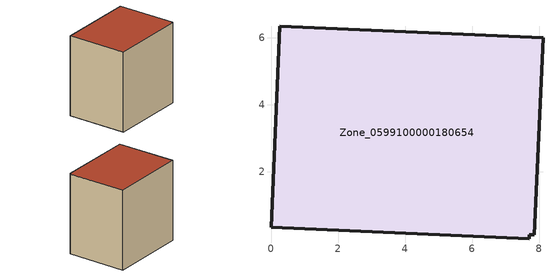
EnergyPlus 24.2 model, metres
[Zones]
Zone_0599100000180654
 floor ground (C_G): 7.86,0.12 7.71,0.12 7.7,0.01 0,0.34 0.27,6.34 8.12,6 z1.87
 wall outside (C_F): 8.12,6 0.27,6.34 0,0.34 7.7,0.01 7.71,0.12 7.86,0.12 8.12,6 z1.87:9.95
 roof outside (C_R): 7.71,0.12 7.86,0.12 8.12,6 0.27,6.34 0,0.34 7.7,0.01 z9.95
[BUILDING]
Pand.0599100000180654: North Axis=0; Terrain=City; Loads Convergence Tolerance Value=0.04; Temperature Convergence Tolerance Value=0.4; Solar Distribution=FullExterior; Maximum Number of Warmup Days=25; Minimum Number of Warmup Days=1
[Site:Location]
Rotterdam.The.Hague.AP_ZH_NLD Design_Conditions: Latitude=51.96; Longitude=4.45; Time Zone=1; Elevation=-4.5
[SITE:GROUNDTEMPERATURE:BUILDINGSURFACE]
18, 18, 18, 18, 18, 18, 18, 18, 18, 18, 18, 18
[MATERIAL] Thermal Absorptance=0.9; Solar Absorptance=0.7; Visible Absorptance=0.7
Name | Roughness | Thickness | Conductivity | Density | Specific Heat
G.TC.1946-1964 | MediumSmooth | 0.15 | 1 | 540 | 1210
F.TC.1946-1964 | Rough | 0.3 | 0.857143 | 1920 | 840
R.TC.1946-1964 | MediumRough | 0.2 | 0.235294 | 1500 | 1000
[CONSTRUCTION]
C_G: G.TC.1946-1964
C_F: F.TC.1946-1964
C_R: R.TC.1946-1964
[ZONE]
Zone_0599100000180654: Type=1; Multiplier=1; Ceiling Height=Autocalculate; Volume=Autocalculate; Floor Area=autocalculate; Part of Total Floor Area=Yes
[ZONEINFILTRATION:DESIGNFLOWRATE]
Infil_Zone_0599100000180654: Zone or ZoneList or Space or SpaceList=Zone_0599100000180654; Schedule=AlwaysOn; Design Flow Rate Calculation Method=Flow/Area; Flow Rate per Floor Area=0.003; Constant Term Coefficient=1; Temperature Term Coefficient=0; Velocity Term Coefficient=0; Velocity Squared Term Coefficient=0
[HVACTEMPLATE:ZONE:IDEALLOADSAIRSYSTEM]
Zone_0599100000180654: Maximum Heating Supply Air Temperature=50; Minimum Cooling Supply Air Temperature=13; Maximum Heating Supply Air Humidity Ratio=0.0156; Minimum Cooling Supply Air Humidity Ratio=0.0077; Heating Limit=NoLimit; Cooling Limit=NoLimit; Dehumidification Control Type=ConstantSensibleHeatRatio; Cooling Sensible Heat Ratio=0.7; Dehumidification Setpoint=60; Humidification Control Type=None; Humidification Setpoint=30; Outdoor Air Method=None; Outdoor Air Flow Rate per Person=0.00944; Outdoor Air Flow Rate per Zone Floor Area=0; Outdoor Air Flow Rate per Zone=0; Demand Controlled Ventilation Type=None; Outdoor Air Economizer Type=NoEconomizer; Heat Recovery Type=None; Sensible Heat Recovery Effectiveness=0.7; Latent Heat Recovery Effectiveness=0.65
[ZONECONTROL:THERMOSTAT]
ThermostatControl_Zone_0599100000180654: Zone or ZoneList=Zone_0599100000180654; Control Type Schedule=DualSetpointControlType; Control 1=Thermostat_Zone_0599100000180654; Temperature Difference Between Cutout And Setpoint=0
[THERMOSTATSETPOINT:DUALSETPOINT]
Thermostat_Zone_0599100000180654: Heating Setpoint Temperature Schedule=HeatingSetpoint_Zone_0599100000180654; Cooling Setpoint Temperature Schedule=CoolingSetpoint_Zone_0599100000180654
[SCHEDULE:COMPACT]
HeatingSetpoint_Zone_0599100000180654: Through: 12/31, For: AllDays, Until: 24:00, 21
CoolingSetpoint_Zone_0599100000180654: Through: 12/31, For: AllDays, Until: 24:00, 24
DualSetpointControlType: Through: 12/31, For: AllDays, Until: 24:00, 4
AlwaysOn: Through: 12/31, For: AllDays, Until: 24:00, 1
